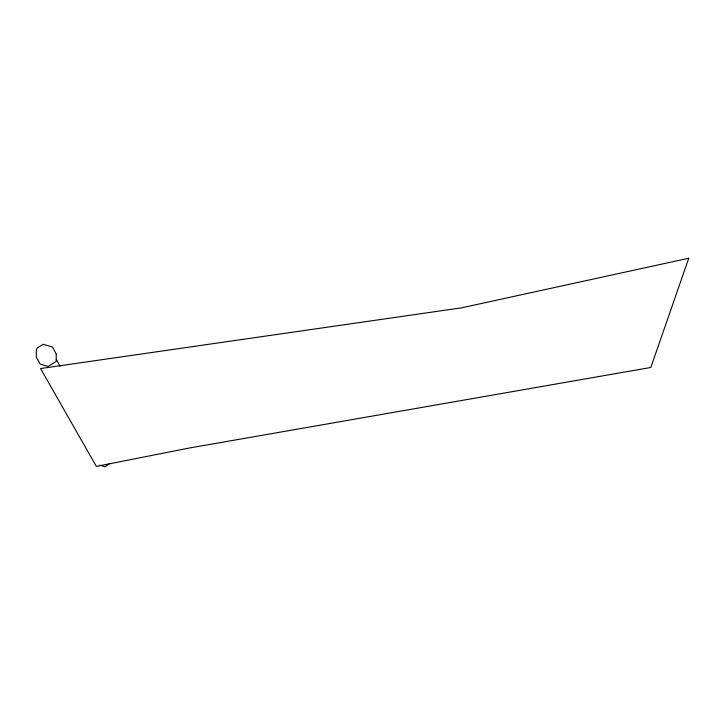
<?xml version="1.0" encoding="UTF-8"?>
<svg xmlns="http://www.w3.org/2000/svg" width="725" height="725" viewBox="0 0 725 725"><rect width="100%" height="100%" fill="white"/><g stroke="black" fill="none" stroke-linecap="round" stroke-linejoin="round"><path stroke-width="1.09" d="M109.874 463.42L104.971 466.773L99.941 465.187M56.296 359.373L60.03 366.306M56.251 354.099L56.188 361.403L48.158 366.442L40.21 364.113L36.25 357.117L36.422 349.758L37.183 347.991L43.183 344.284L52.481 347.048L56.251 354.099M688.75 258.227L650.823 367.475L189.597 447.959L96.362 466.411L40.564 368.545L461.544 307.835L688.75 258.227"/></g></svg>
